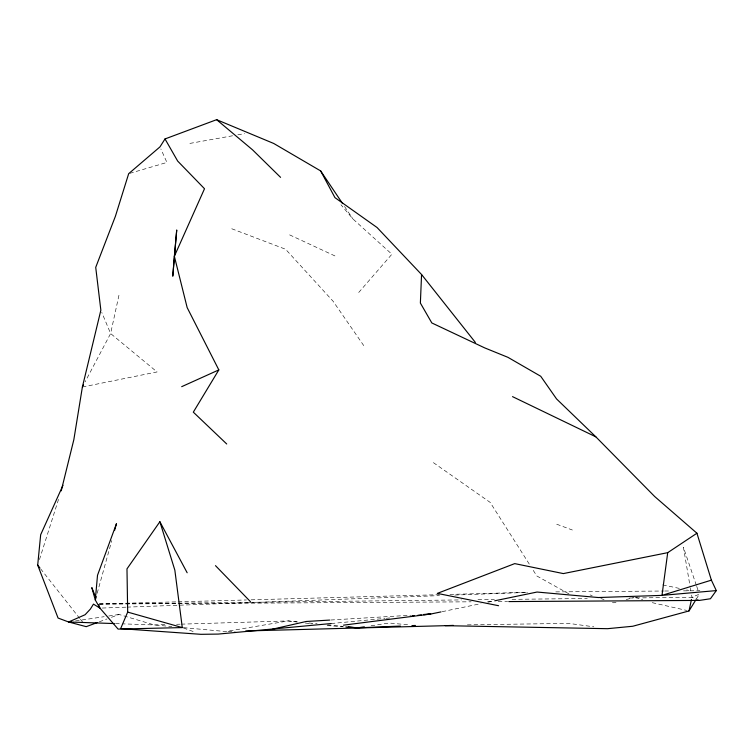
<?xml version="1.0" encoding="UTF-8"?>
<svg xmlns="http://www.w3.org/2000/svg" width="754" height="754" viewBox="0 0 754 754"><rect width="100%" height="100%" fill="white"/><g stroke="black" fill="none" stroke-linecap="round" stroke-linejoin="round"><path stroke-width="0.57" stroke-dasharray="3.77 2.83" d="M118.944 295.276L110.621 333.532L85.098 381.882M97.172 593.294L111.79 540.543M39.453 559.581L58.765 498.611M696.31 599.081L699.354 594.133L691.946 597.291L627.271 598.026M358.706 292.495L391.901 254.239L352.947 218.98L340.949 204.749M99.368 621.786L107.04 618.94M111.422 617.309L119.094 614.472L154.231 624.943L171.808 626.565M129.801 173.345L166.907 162.449L160.885 148.972M616.037 602.21L613.784 602.804L611.626 602.088M626.178 599.553L634.067 597.488M442.155 611.673L481.024 603.634M487.876 602.21L493.597 601.032M82.384 387.019L157.068 371.939L110.621 333.532L101.743 312.316M189.885 143.411L233.269 135.645M237.84 134.825L244.682 133.599M371.1 625.782L389.121 623.03L408.536 624.83M75.494 620.957L104.175 616.687M108.765 616.009L119.094 614.472M331.223 623.539L385.077 618.403M386.246 618.289L389.752 617.95M330.855 620.005L410.751 615.236M102.299 608.044L125.795 607.177M126.974 607.13L439.516 595.632M454.785 595.066L527.63 592.39M467.376 624.859L568.544 623.379L593.794 626.81M164.806 624.632L154.231 624.943L122.563 623.85M176.559 624.293L180.083 624.189M181.262 624.152L288.216 620.928L298.622 621.965M228.057 631.466L235.125 631.268M99.358 603.963L177.011 601.843M178.18 601.815L246.426 599.958M251.129 599.826L439.384 594.699M449.968 594.416L527.621 592.305M99.349 604.058L176.954 603.172M178.123 603.153L248.669 602.352M249.847 602.333L461.486 599.92M477.951 599.732L494.417 599.543M512.051 599.345L587.3 598.487M555.783 591.89L663.577 591.023M664.745 591.013L669.429 590.976M683.492 590.863L699.901 590.731M99.358 604.086L471.156 601.815M487.631 601.711L493.512 601.673M498.215 601.645L507.631 601.588M115.522 623.605L121.394 623.812M327.076 625.547L343.504 626.781M183.524 627.648L225.7 631.532L288.216 620.928L297.33 622.05M309.027 623.002L317.123 623.803M327.528 624.849L342.552 626.348M305.313 623.04L312.156 623.878M662.728 584.916L679.844 588.506M686.696 589.939L688.977 590.42M652.238 602.663L686.706 610.429M635.198 597.196L642.653 599.59M590.052 594.925L592.21 595.641M600.834 598.506L604.077 599.581M183.382 627.978L195.456 632.342M556.716 524.219L572.38 530.024M231.751 228.754L285.596 249.254L333.089 301.242L363.777 345.652M699.42 600.41L691.946 597.291L691.559 595.019M289.63 234.88L335.021 255.964M568.912 593.85L536.81 575.971L532.399 569.016M433.39 462.636L490.166 502.4L529.874 565.038M40.593 568.799L79.698 618.393M80.424 619.307L83.326 622.983M344.55 206.483L352.947 218.98M696.319 585.208L683.416 547.291L690.202 587.064M696.705 586.329L698.223 590.787M690.391 588.195L690.777 590.467"/><path stroke-width="1.13" d="M61.225 490.854L73.845 439.639L82.384 387.019L100.857 310.196L95.72 267.368L115.4 216.285L128.68 173.674L159.961 146.898L165.013 138.943L216.624 119.679L273.721 143.467L320.648 170.922L334.946 197.633L377.057 227.51L421.561 274.513L420.374 303.051L431.825 322.948L484.634 347.858L507.951 357.339L540.722 376.265L556.556 398.932L595.849 436.839L654.679 496.518L696.932 533.229L711.39 580.156L716.3 590.599L710.438 598.751L699.42 600.41L508.809 601.579M97.181 622.597L86.22 626.659L68.605 621.984L58.077 618.054L37.7 565.123L40.669 534.737L62.978 485.312M696.932 533.229L667.714 552.663L661.984 595.377L598.337 597.536L537.036 592.041L494.737 600.797M245.719 630.966L445.228 625.679L607.573 628.685L632.757 626.254L689.005 610.947L691.456 599.562M96.239 596.659L95.306 600.024L99.943 608.129L118.086 629.09L182.289 627.582L174.843 570.156L159.886 521.73L126.974 568.874L127.68 612.097L120.64 628.648L200.941 634.321L218.208 634.086L331.223 623.539M114.589 530.439L116.455 523.7L97.511 575.274L95.306 600.024L91.828 587.602L94.816 595.16M82.384 387.019L83.468 384.964M165.013 138.943L177.661 161.054L204.513 188.736L174.363 256.275L172.779 276.2L176.728 229.979L174.363 256.275L187.162 307.604L218.83 369.903L193.316 412.155L226.718 443.983M689.005 610.947L695.706 600.071M181.695 386.67L218.83 369.903M114.354 623.567L68.605 621.984L85.098 614.727L90.329 609.138L93.468 604.124L99.943 608.129L98.661 604.887M711.39 580.156L661.984 595.377L716.3 590.599M272.703 629.128L306.181 621.485L329.677 620.08M441.015 611.909L430.723 614.039L343.504 625.16M667.714 552.663L563.332 573.587L514.728 563.615L437.32 593.398L498.573 605.716M364.342 626.81L357.584 627.846L345.85 626.96M68.605 621.984L70.904 621.645M411.995 615.829L414.332 615.603M417.848 615.273L421.363 614.934M423.701 614.708L430.723 614.039L423.673 614.463M400.365 626.084L357.584 627.846L348.339 626.923M411.92 625.603L415.388 625.462M445.228 625.679L453.38 625.377M127.68 612.097L182.289 627.582M512.522 396.632L595.849 436.839M216.624 119.679L252.571 149.857L280.582 177.36M215.484 565.651L250.517 601.739M421.561 274.513L475.378 342.429M37.7 565.123L39.877 567.875M320.648 170.922L342.618 203.599M159.886 521.73L187.162 572.767"/></g></svg>
